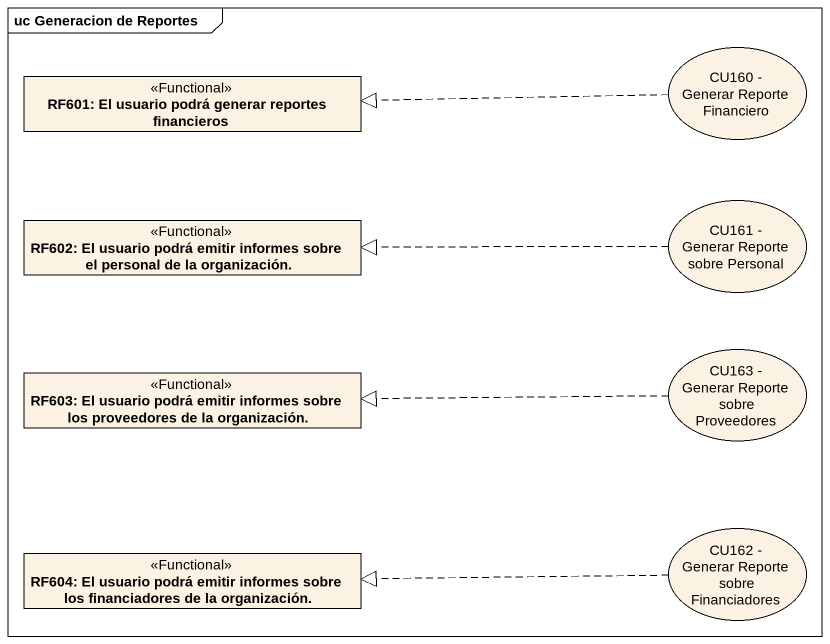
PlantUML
@startuml
mainframe uc Generacion de Reportes
allowmixing
hide circle
hide empty members
usecase "CU160 - Generar Reporte Financiero" as CU160_Generar_Reporte
class "RF601: El usuario podrá generar reportes financieros" as RF601_El_usuario_podrá <<Functional>>
class "RF602: El usuario podrá emitir informes sobre el personal de la organización." as RF602_El_usuario_podrá <<Functional>>
usecase "CU161 - Generar Reporte sobre Personal" as CU161_Generar_Reporte_sobre
usecase "CU163 - Generar Reporte sobre Proveedores" as CU163_Generar_Reporte_sobre
class "RF603: El usuario podrá emitir informes sobre los proveedores de la organización." as RF603_El_usuario_podrá <<Functional>>
usecase "CU162 - Generar Reporte sobre Financiadores" as CU162_Generar_Reporte_sobre
class "RF604: El usuario podrá emitir informes sobre los financiadores de la organización." as RF604_El_usuario_podrá <<Functional>>
CU160_Generar_Reporte .left.|> RF601_El_usuario_podrá
CU161_Generar_Reporte_sobre .left.|> RF602_El_usuario_podrá
CU163_Generar_Reporte_sobre .left.|> RF603_El_usuario_podrá
CU162_Generar_Reporte_sobre .left.|> RF604_El_usuario_podrá
@enduml
